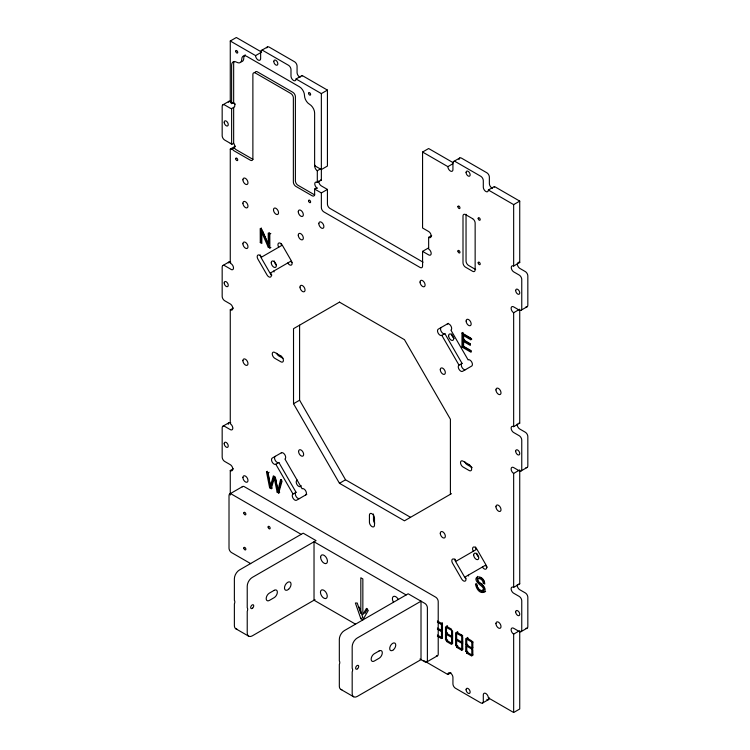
<?xml version="1.0" encoding="UTF-8"?>
<svg xmlns="http://www.w3.org/2000/svg" width="750" height="750" viewBox="0 0 750 750"><rect width="100%" height="100%" fill="white"/><g stroke="black" fill="none" stroke-linecap="round" stroke-linejoin="round"><path stroke-width="1.12" d="M478.528 578.803C479.85 575.737 484.584 580.284 484.275 582.703L483.263 583.294C483.056 577.153 473.053 576.816 479.85 583.256C481.941 584.072 487.556 590.55 482.438 590.091M278.728 488.681L278.906 490.041L281.494 479.484L280.481 480.075L277.894 490.622L275.287 477.028L273.347 475.894L270.413 486.244L268.125 472.838L266.484 471.872L267.497 471.291M274.913 478.969L275.278 477.544A51.703 29.85 60 0 0 275.55 478.941L278.147 491.55L279.694 492.459L278.681 493.041L277.134 492.131L274.537 479.522A51.703 29.85 60 0 1 274.266 478.125L271.256 488.7L269.616 487.734L266.484 471.872M278.681 493.041L282.094 481.022L280.481 480.075M274.069 476.325L271.425 485.653L271.069 483.291M364.875 613.462L367.462 608.981M477.497 576.356L477.075 579L478.697 582.084M485.625 591.581C481.331 593.55 476.616 587.803 476.512 583.659L475.5 584.241C478.622 598.847 493.106 591.516 479.147 582.216M230.269 41.006L236.344 37.5L261.647 52.106L255.572 55.612L230.269 41.006L230.269 102.366A3.581 2.062 60 0 1 231.628 103.603L233.653 102.441L233.653 63.984A7.153 4.134 60 0 1 234.328 61.453M261.375 50.475L267.441 46.969M222.909 104.812L228.984 101.306M230.109 143.175L224.7 140.053A3.581 2.062 60 0 1 222.169 135.675L222.169 106.453A3.581 2.062 60 0 1 224.7 104.991L230.269 108.206A3.581 2.062 60 0 0 231.628 108.534L233.653 107.362A3.581 2.062 60 0 0 233.653 102.441M255.572 55.612A3.581 2.062 60 0 0 258.103 60A3.581 2.062 60 0 0 260.634 58.537L260.634 52.106A3.581 2.062 60 0 1 263.156 50.644L288.459 65.259A3.581 2.062 60 0 1 290.991 69.638L290.991 76.069A3.581 2.062 60 0 0 293.522 80.447A3.581 2.062 60 0 0 296.053 78.984L302.128 75.478L327.431 90.094L327.431 166.059L321.356 169.566L314.625 165.675L314.625 113.072A7.153 4.134 60 0 0 309.562 104.306A7.153 4.134 60 0 1 304.5 95.541A7.153 4.134 60 0 0 299.438 86.775L246.806 56.391A7.153 4.134 60 0 0 241.753 59.316A7.153 4.134 60 0 1 236.691 62.231A7.153 4.134 60 0 0 231.628 65.156L231.628 103.603M230.269 143.269A3.581 2.062 60 0 1 231.628 144.506L233.653 143.344L233.653 107.362M296.053 78.984L321.356 93.6L327.431 90.094M230.269 495.075L230.269 470.503A3.581 2.062 60 0 0 232.8 469.041A3.581 2.062 60 0 0 230.269 464.662L224.7 461.447A3.581 2.062 60 0 1 222.169 457.059L222.169 427.847A3.581 2.062 60 0 1 224.7 426.384L230.269 429.6A3.581 2.062 60 0 0 232.8 428.137A3.581 2.062 60 0 0 230.269 423.759L230.269 309.806A3.581 2.062 60 0 0 232.8 308.344A3.581 2.062 60 0 0 230.269 303.966L224.7 300.75A3.581 2.062 60 0 1 222.169 296.363L222.169 267.15A3.581 2.062 60 0 1 224.7 265.688L230.269 268.903A3.581 2.062 60 0 0 233.503 267.966A3.581 2.062 60 0 0 230.269 263.297L230.269 149.109L235.331 146.184M230.269 149.109A3.581 2.062 60 0 0 232.378 149.016L234.403 147.844A3.581 2.062 60 0 0 233.653 143.344M232.378 149.016A3.581 2.062 60 0 0 234.159 150.881L250.359 160.2A3.581 2.062 60 0 0 252.881 158.737L252.881 74.503A3.581 2.062 60 0 1 255.412 73.041L290.841 93.497A3.581 2.062 60 0 1 293.363 97.875L293.363 182.025A3.581 2.062 60 0 0 295.894 186.403L312.094 195.759A3.581 2.062 60 0 0 314.625 194.297L314.625 189.047L316.641 187.875L317.306 188.259A3.581 2.062 60 0 1 314.775 183.881A3.581 2.062 60 0 1 317.306 182.419L317.306 170.728L320.344 168.975M317.306 182.419L321.356 180.084L321.356 93.6M314.625 189.047L321.356 192.938L327.431 189.431L327.431 204.037A3.581 2.062 60 0 0 329.962 208.425L423.075 262.181M261.778 232.406L262.791 231.825L269.222 246.516L268.209 247.106L261.778 232.406L261.834 243.459L260.287 242.578L260.222 228.516L261.872 229.462L268.303 244.144L269.316 243.553L269.259 232.519M268.303 244.144L268.247 233.1L269.794 233.981L270.806 233.391M260.287 242.578L261.3 241.997L261.234 227.934M222.909 265.509L228.984 262.003M321.356 192.938L321.356 207.544A3.581 2.062 60 0 0 323.888 211.931L420.038 267.441A3.581 2.062 60 0 0 422.569 265.978L422.569 251.372L428.644 254.878A3.581 2.062 60 0 0 431.175 253.416A3.581 2.062 60 0 0 428.644 249.037L428.644 237.347A3.581 2.062 60 0 0 431.175 235.884A3.581 2.062 60 0 0 428.644 231.506L422.569 228L422.569 152.034L428.644 148.528L452.934 162.553M268.209 247.106L269.859 248.044L270.872 247.462M453.675 161.494L459.75 157.988M422.569 152.034L447.872 166.641L452.934 163.716M230.269 309.806L233.306 308.053M447.872 166.641A3.581 2.062 60 0 0 450.403 171.019A3.581 2.062 60 0 0 452.934 169.566L452.934 163.134A3.581 2.062 60 0 1 455.466 161.672L480.769 176.278A3.581 2.062 60 0 1 483.3 180.666L483.3 187.088A3.581 2.062 60 0 0 485.831 191.475A3.581 2.062 60 0 0 488.353 190.013L494.428 186.506L519.731 201.113L519.731 262.519L513.656 266.025A3.581 2.062 60 0 0 511.275 267.562A3.581 2.062 60 0 0 513.656 271.856L519.225 275.072A3.581 2.062 60 0 1 521.756 279.45L521.756 308.634A3.581 2.062 60 0 1 519.272 310.125L513.656 306.881A3.581 2.062 60 0 0 511.134 308.344A3.581 2.062 60 0 0 513.656 312.722L513.656 426.675A3.581 2.062 60 0 0 511.134 428.137A3.581 2.062 60 0 0 513.656 432.516L519.225 435.731A3.581 2.062 60 0 1 521.756 440.119L521.756 469.331A3.581 2.062 60 0 1 519.225 470.794L513.656 467.578A3.581 2.062 60 0 0 511.134 469.041A3.581 2.062 60 0 0 513.656 473.419L513.656 587.372A3.581 2.062 60 0 0 511.134 588.834A3.581 2.062 60 0 0 513.656 593.212L519.225 596.428A3.581 2.062 60 0 1 521.756 600.806L521.756 630.028A3.581 2.062 60 0 1 519.225 631.491L513.656 628.275A3.581 2.062 60 0 0 511.134 629.738A3.581 2.062 60 0 0 513.656 634.116L513.656 712.5L519.731 708.994L519.731 630.609M428.644 237.347L431.681 235.594M422.569 251.372L428.644 247.866M339.553 302.1L293.522 328.678L293.522 403.716L339.469 483.3L404.456 520.819L451.481 493.659M488.353 190.013L513.656 204.619L519.731 201.113M222.909 426.206L228.984 422.7M293.522 403.716L299.597 400.209L299.597 325.172M448.359 323.334L438.253 329.175A3.581 2.062 60 0 0 438.253 333.3A3.581 2.062 60 0 0 441.825 335.372L459 365.119A3.581 2.062 60 0 0 459 369.253A3.581 2.062 60 0 0 462.581 371.316L471.675 366.066A3.581 2.062 60 0 0 471.675 361.941A3.581 2.062 60 0 0 468.094 359.869L450.919 330.122A3.581 2.062 60 0 0 450.919 325.988A3.581 2.062 60 0 0 447.338 323.925M441.825 335.372L444.862 333.619L462.037 363.366A3.581 2.062 60 0 0 462.037 367.5A3.581 2.062 60 0 0 465.619 369.562M470.372 344.278L464.616 340.95L463.603 341.531L463.603 346.312L471.056 350.616L471.056 352.266L461.991 347.034L461.991 333.009L463.003 332.428L463.003 346.453L471.066 351.103M463.603 335.597L464.616 335.006L471.788 339.15L470.775 339.741L463.603 335.597L463.603 339.891L470.316 343.772L470.316 345.413L463.603 341.531M230.269 470.503L233.306 468.75M463.603 339.891L464.616 339.309M513.656 312.722L519.731 309.216M521.034 310.266L527.109 306.759M461.991 347.034L463.003 346.453M281.522 452.719L272.259 458.062A3.581 2.062 60 0 0 272.259 462.197A3.581 2.062 60 0 0 275.831 464.259L293.006 494.016A3.581 2.062 60 0 0 293.006 498.141A3.581 2.062 60 0 0 296.588 500.212L306.806 494.316M275.831 464.259L278.869 462.506L296.044 492.263A3.581 2.062 60 0 0 296.044 496.388A3.581 2.062 60 0 0 299.625 498.459M229.753 493.969L242.606 486.544M268.125 472.838L269.137 472.256M459 365.119L462.037 363.366M269.616 487.734L270.628 487.153L272.269 488.109L271.256 488.7M277.134 492.131L278.147 491.55M293.006 494.016L296.044 492.263M339.469 483.3L345.544 479.794L410.531 517.312M513.656 426.675L519.731 423.169L519.731 310.387M513.656 473.419L519.731 469.913M521.016 470.972L527.091 467.466M315.038 599.616L252.291 635.85A7.153 4.134 -60 0 1 247.228 632.925L247.228 611.372A4.294 2.475 -60 0 0 247.228 607.734L247.228 586.181A7.153 4.134 -60 0 1 252.291 577.416L316.05 540.6L303.197 533.175L239.438 569.991A7.153 4.134 -60 0 0 234.375 578.756L234.375 600.309A4.294 2.475 -60 0 1 234.375 603.947L234.375 625.509A7.153 4.134 -60 0 0 236.906 629.109M360.825 618.694L362.85 619.856L368.278 610.453L366.469 608.362L362.85 614.634L362.85 578.916L360.825 577.791L360.825 613.462L357.206 603.009L355.397 603.009L360.825 618.694L362.85 617.522L359.231 607.069M442.462 622.781L441.45 623.362L441.45 638.55L442.462 637.969L442.462 632.128L437.4 629.203M441.45 624.534L442.462 623.944L442.462 630.956L441.45 631.547M513.656 587.372L519.731 583.866L519.731 471.075M446.503 626.287L451.566 629.203L451.566 644.4L446.503 641.475L446.503 626.287L447.516 625.697M441.45 630.375L442.462 629.794M446.503 627.45L447.516 626.869M447.516 632.709L445.491 633.881L445.491 639.722L452.578 643.809L452.578 630.956L445.491 626.869L445.491 632.709L446.503 632.128M441.45 637.388L442.462 636.797M446.503 634.462L447.516 633.881M445.491 639.722L446.503 639.141M451.566 636.216L452.578 635.634M456.628 633.291L457.641 632.709L457.641 631.538M446.503 641.475L447.516 640.894L447.516 639.722M461.691 636.216L462.703 635.634L456.628 632.128L456.628 647.316L461.691 650.241L462.703 649.659L462.703 636.797L455.616 632.709L455.616 638.55L456.628 637.969M462.703 649.659L455.616 645.562L455.616 639.722L456.628 639.141M451.566 643.228L452.578 642.647M456.628 640.303L457.641 639.722M426.647 662.025L437.475 655.781M455.616 645.562L456.628 644.981M461.691 642.056L462.703 641.475M466.753 639.141L467.766 638.55L467.766 637.388M461.691 643.228L462.703 642.647L455.616 638.55M456.628 647.316L457.641 646.734L457.641 645.562M472.819 642.647L465.741 638.55L465.741 644.4L466.753 643.809M466.753 644.981L467.766 644.4M471.806 642.056L472.819 641.475L472.819 648.488L465.741 644.4M461.691 649.069L462.703 648.488M466.753 646.153L467.766 645.562M465.741 651.413L472.819 655.5L472.819 649.659L465.741 645.562L465.741 651.413L466.753 650.822M471.806 647.906L472.819 647.316M466.753 651.994L467.766 651.413M466.753 653.166L471.806 656.081L471.806 640.894L466.753 637.969L466.753 653.166L467.766 652.575M471.806 654.919L472.819 654.328M513.656 634.116L518.719 631.2M521.016 631.669L527.091 628.162M423.581 660.497L447.872 674.522L450.909 672.769M482.559 703.031L488.625 699.525M475.5 584.241L477.019 584.963C477.712 593.184 489.234 591.628 480.028 584.897C468.9 576.084 483.816 572.85 484.8 584.044L483.263 583.294M232.631 102.553L235.416 104.166M475.65 269.522L468.572 265.434A3.581 2.062 60 0 1 466.041 261.047L466.041 214.303M327.431 189.431L321.356 185.925A3.581 2.062 60 0 1 318.909 180.834M461.991 333.009L470.775 338.081L470.775 339.741M339.469 302.147L404.456 339.666L450.403 419.25L450.403 494.288M282.9 358.303L278.85 355.969A3.581 2.062 60 0 1 276.656 353.241M472.162 467.578L467.1 464.653A3.581 2.062 60 0 1 464.916 461.934M301.172 534.347L231.544 494.147A3.581 2.062 60 0 0 229.012 495.609L229.012 548.194A3.581 2.062 60 0 0 231.544 552.581L250.716 563.653M406.134 594.947L314.025 541.772L314.025 600.206L355.528 624.159M437.4 621.028L442.462 623.944M437.4 622.191L442.462 625.116M437.4 628.041L442.462 630.956M445.491 632.709L452.578 636.797M445.491 633.881L452.578 637.969M455.616 639.722L462.703 643.809M437.4 635.044L442.462 637.969M437.4 636.216L441.45 638.55M513.656 712.5L488.353 697.894A3.581 2.062 60 0 0 485.831 693.506A3.581 2.062 60 0 0 483.3 694.969L483.3 701.4A3.581 2.062 60 0 1 480.769 702.863L455.466 688.247A3.581 2.062 60 0 1 452.934 683.869L452.934 677.438A3.581 2.062 60 0 0 450.403 673.059A3.581 2.062 60 0 0 447.872 674.522M419.944 659.016L424.856 661.856A3.581 2.062 60 0 0 427.387 660.394L427.387 607.8A3.581 2.062 60 0 0 424.856 603.413L408.159 593.775L344.391 630.591A7.153 4.134 -60 0 0 339.328 639.356L339.328 660.909A4.294 2.475 -60 0 1 339.328 664.547L339.328 686.1A7.153 4.134 -60 0 0 341.859 689.7M235.856 628.781L248.709 636.206M340.809 689.381L353.663 696.797M299.597 400.209L345.544 479.794M267.722 472.425L270.628 487.153M269.794 233.981L269.859 248.044M513.656 204.619L513.656 266.025M461.691 635.044L461.691 650.241M373.481 514.041L373.481 519.881A3.581 2.062 60 0 0 374.747 523.144M231.628 108.534L231.628 144.506M393.403 602.072A4.828 2.794 60 0 1 393.403 596.494A4.828 2.794 60 0 1 398.231 599.288M242.203 486.919A3.581 2.062 60 0 1 244.397 486.722L435.684 597.169A3.581 2.062 60 0 1 438.216 601.547L438.216 654.141A3.581 2.062 60 0 1 436.341 655.875M228.244 424.341A3.581 2.062 60 0 1 230.775 422.878M228.328 262.941A3.581 2.062 60 0 1 230.775 262.181M228.328 102.244A3.581 2.062 60 0 1 230.775 101.484M266.794 47.897A3.581 2.062 60 0 1 269.231 47.138L294.534 61.753A3.581 2.062 60 0 1 297.066 66.131L297.066 72.562A3.581 2.062 60 0 0 300.253 77.222M302.128 75.478A3.581 2.062 60 0 1 302.044 76.191M320.7 179.803A3.581 2.062 60 0 1 321.356 180.084M459.009 159.628A3.581 2.062 60 0 1 461.541 158.166L486.844 172.772A3.581 2.062 60 0 1 489.366 177.159L489.366 183.581A3.581 2.062 60 0 0 492.553 188.25M494.428 186.506A3.581 2.062 60 0 1 494.344 187.209M517.659 262.828A3.581 2.062 60 0 0 519.731 268.35L525.3 271.566A3.581 2.062 60 0 1 527.831 275.944L527.831 305.128A3.581 2.062 60 0 1 525.994 306.881M518.531 262.266A3.581 2.062 60 0 1 519.731 262.519M517.284 423.919A3.581 2.062 60 0 0 519.731 429.009L525.3 432.225A3.581 2.062 60 0 1 527.831 436.613L527.831 465.825A3.581 2.062 60 0 1 525.956 467.569M519.075 422.887A3.581 2.062 60 0 1 519.731 423.169M517.284 584.616A3.581 2.062 60 0 0 519.731 589.706L525.3 592.922A3.581 2.062 60 0 1 527.831 597.309L527.831 626.522A3.581 2.062 60 0 1 525.956 628.266M519.075 583.584A3.581 2.062 60 0 1 519.731 583.866M489.366 697.894A3.581 2.062 60 0 1 486.844 699.356M276.169 264.919A3.581 2.062 60 0 1 274.294 261.009M478.594 557.091A3.581 2.062 60 0 1 476.719 553.191M454.181 338.363A3.581 2.062 60 0 1 451.65 333.984M281.344 452.822A3.581 2.062 60 0 1 284.925 454.884A3.581 2.062 60 0 1 284.925 459.019L302.1 488.766A3.581 2.062 60 0 1 305.681 490.828A3.581 2.062 60 0 1 305.681 494.963M278.7 247.219A3.581 2.062 60 0 1 278.7 243.084A3.581 2.062 60 0 1 282.272 245.156L291.366 260.897A3.581 2.062 60 0 1 291.366 265.031A3.581 2.062 60 0 1 287.784 262.959M482.409 567A3.581 2.062 60 0 0 485.981 569.062A3.581 2.062 60 0 0 485.981 564.928L476.897 549.188A3.581 2.062 60 0 0 473.316 547.125A3.581 2.062 60 0 0 473.316 551.259M234.403 147.844A3.581 2.062 60 0 0 236.184 149.709L252.384 159.028A3.581 2.062 60 0 0 253.031 159.309M254.991 72.628A3.581 2.062 60 0 1 257.438 71.878L292.856 92.325A3.581 2.062 60 0 1 295.387 96.712L295.387 180.853A3.581 2.062 60 0 0 297.919 185.241L314.119 194.588A3.581 2.062 60 0 0 314.766 194.869M301.172 485.616A3.581 2.062 60 0 1 297.188 484.875A3.581 2.062 60 0 1 297.469 480.188M281.081 243.778A3.581 2.062 60 0 0 281.737 245.466L261.525 257.137A3.581 2.062 60 0 0 257.944 255.066A3.581 2.062 60 0 0 257.944 259.2L267.028 274.941A3.581 2.062 60 0 0 270.609 277.013A3.581 2.062 60 0 0 270.609 272.878L290.822 261.206A3.581 2.062 60 0 0 291.956 262.622M260.241 254.953A3.581 2.062 60 0 0 260.981 257.447L270.066 273.188A3.581 2.062 60 0 0 271.856 275.081M273.647 271.125A3.581 2.062 60 0 1 274.05 271.959M444.862 333.619A3.581 2.062 60 0 1 441.281 331.547A3.581 2.062 60 0 1 441.281 327.422M278.869 462.506A3.581 2.062 60 0 1 275.287 460.444A3.581 2.062 60 0 1 275.287 456.309M465.825 578.644A3.581 2.062 60 0 1 464.691 577.228L455.597 561.487A3.581 2.062 60 0 1 454.856 558.994M468.263 575.166A3.581 2.062 60 0 1 468.666 576M487.228 567.131A3.581 2.062 60 0 1 485.447 565.247L465.234 576.919A3.581 2.062 60 0 1 465.234 581.044A3.581 2.062 60 0 1 461.653 578.981L452.559 563.241A3.581 2.062 60 0 1 452.559 559.106A3.581 2.062 60 0 1 456.141 561.169L476.353 549.506A3.581 2.062 60 0 1 475.613 547.013M317.306 170.728A3.581 2.062 60 0 1 314.991 165.3M245.259 54.863A7.153 4.134 60 0 0 243.769 58.144A7.153 4.134 60 0 1 241.247 61.744M274.172 590.344L269.372 593.119A4.472 2.578 -60 0 0 266.203 598.594A4.472 2.578 -60 0 0 269.372 600.422L274.172 597.647A4.472 2.578 -60 0 0 277.341 592.172A4.472 2.578 -60 0 0 274.172 590.344M421.012 601.2L357.244 638.006A7.153 4.134 -60 0 0 352.181 646.772L352.181 668.334A4.294 2.475 -60 0 1 352.181 671.972L352.181 693.525A7.153 4.134 -60 0 0 357.244 696.441L421.012 659.634L421.012 601.2M379.134 650.944L374.325 653.719A4.472 2.578 -60 0 0 371.166 659.194A4.472 2.578 -60 0 0 374.325 661.022L379.134 658.247A4.472 2.578 -60 0 0 382.294 652.762A4.472 2.578 -60 0 0 379.134 650.944M472.613 218.681L465.534 214.594A3.581 2.062 60 0 0 463.003 216.056L463.003 262.8A3.581 2.062 60 0 0 465.534 267.188L472.613 271.275A3.581 2.062 60 0 0 475.144 269.812L475.144 223.069A3.581 2.062 60 0 0 472.613 218.681M280.875 355.969L274.8 352.462A3.581 2.062 60 0 0 272.269 353.925A3.581 2.062 60 0 0 274.8 358.303L280.875 361.809A3.581 2.062 60 0 0 283.406 360.356A3.581 2.062 60 0 0 280.875 355.969M469.125 464.653L463.05 461.156A3.581 2.062 60 0 0 460.528 462.609A3.581 2.062 60 0 0 463.05 466.997L469.125 470.503A3.581 2.062 60 0 0 471.656 469.041A3.581 2.062 60 0 0 469.125 464.653M374.494 525.141L374.494 518.128A3.581 2.062 60 0 0 371.962 513.741A3.581 2.062 60 0 0 369.431 515.203L369.431 522.216A3.581 2.062 60 0 0 371.962 526.603A3.581 2.062 60 0 0 374.494 525.141M320.616 557.259A4.828 2.794 60 0 0 325.744 563.634A4.828 2.794 60 0 0 325.744 556.8A4.828 2.794 60 0 0 320.616 557.259M320.447 592.219A4.828 2.794 60 0 0 325.566 598.594A4.828 2.794 60 0 0 325.566 591.769A4.828 2.794 60 0 0 320.447 592.219M243.834 548.053A1.434 0.825 60 0 0 245.353 549.947A1.434 0.825 60 0 0 245.353 547.922A1.434 0.825 60 0 0 243.834 548.053M243.834 513A1.434 0.825 60 0 0 245.353 514.884A1.434 0.825 60 0 0 245.353 512.859A1.434 0.825 60 0 0 243.834 513M268.125 527.025A1.434 0.825 60 0 0 269.644 528.909A1.434 0.825 60 0 0 269.644 526.884A1.434 0.825 60 0 0 268.125 527.025M357.553 668.747A2.147 1.238 -60 0 0 358.228 665.419A2.147 1.238 -60 0 0 355.688 667.669A2.147 1.238 -60 0 0 357.553 668.747M393.506 649.744A4.294 2.475 -60 0 0 394.875 643.097A4.294 2.475 -60 0 0 389.794 647.597A4.294 2.475 -60 0 0 393.506 649.744M224.222 122.672A2.859 1.65 60 0 0 227.522 125.963A2.859 1.65 60 0 0 226.912 121.622A2.859 1.65 60 0 0 224.222 122.672M224.194 443.625A2.859 1.65 60 0 0 227.231 447.403A2.859 1.65 60 0 0 227.231 443.353A2.859 1.65 60 0 0 224.194 443.625M224.194 282.928A2.859 1.65 60 0 0 227.231 286.706A2.859 1.65 60 0 0 227.231 282.656A2.859 1.65 60 0 0 224.194 282.928M273.788 61.463A2.859 1.65 60 0 0 276.825 65.231A2.859 1.65 60 0 0 276.825 61.191A2.859 1.65 60 0 0 273.788 61.463M466.088 172.481A2.859 1.65 60 0 0 469.125 176.259A2.859 1.65 60 0 0 469.125 172.209A2.859 1.65 60 0 0 466.088 172.481M515.681 290.541A2.859 1.65 60 0 0 518.719 294.319A2.859 1.65 60 0 0 518.719 290.269A2.859 1.65 60 0 0 515.681 290.541M515.681 611.916A2.859 1.65 60 0 0 518.719 615.694A2.859 1.65 60 0 0 518.719 611.644A2.859 1.65 60 0 0 515.681 611.916M515.681 451.219A2.859 1.65 60 0 0 518.719 454.997A2.859 1.65 60 0 0 518.719 450.947A2.859 1.65 60 0 0 515.681 451.219M466.088 689.709A2.859 1.65 60 0 0 469.125 693.488A2.859 1.65 60 0 0 469.125 689.438A2.859 1.65 60 0 0 466.088 689.709M440.278 369.703A3.581 2.062 60 0 0 444.075 374.419A3.581 2.062 60 0 0 444.075 369.366A3.581 2.062 60 0 0 440.278 369.703M440.278 533.316A3.581 2.062 60 0 0 444.075 538.041A3.581 2.062 60 0 0 444.075 532.978A3.581 2.062 60 0 0 440.278 533.316M299.991 287.119A3.581 2.062 60 0 0 303.788 291.834A3.581 2.062 60 0 0 303.788 286.772A3.581 2.062 60 0 0 299.991 287.119M298.584 451.509A3.581 2.062 60 0 0 302.381 456.234A3.581 2.062 60 0 0 302.381 451.172A3.581 2.062 60 0 0 298.584 451.509M235.716 158.728A1.434 0.825 60 0 0 237.225 160.612A1.434 0.825 60 0 0 237.225 158.588A1.434 0.825 60 0 0 235.716 158.728M308.588 200.803A1.434 0.825 60 0 0 310.106 202.688A1.434 0.825 60 0 0 310.106 200.662A1.434 0.825 60 0 0 308.588 200.803M298.266 211.781A3.581 2.062 60 0 0 302.062 216.506A3.581 2.062 60 0 0 302.062 211.444A3.581 2.062 60 0 0 298.266 211.781M298.266 235.153A3.581 2.062 60 0 0 302.062 239.878A3.581 2.062 60 0 0 302.062 234.816A3.581 2.062 60 0 0 298.266 235.153M242.916 179.822A3.581 2.062 60 0 0 246.713 184.547A3.581 2.062 60 0 0 246.713 179.484A3.581 2.062 60 0 0 242.916 179.822M242.916 203.203A3.581 2.062 60 0 0 246.713 207.919A3.581 2.062 60 0 0 246.713 202.866A3.581 2.062 60 0 0 242.916 203.203M495.947 389.897A3.581 2.062 60 0 0 499.744 394.622A3.581 2.062 60 0 0 499.744 389.559A3.581 2.062 60 0 0 495.947 389.897M242.916 360.684A3.581 2.062 60 0 0 246.713 365.409A3.581 2.062 60 0 0 246.713 360.347A3.581 2.062 60 0 0 242.916 360.684M242.916 243.816A3.581 2.062 60 0 0 246.713 248.541A3.581 2.062 60 0 0 246.713 243.478A3.581 2.062 60 0 0 242.916 243.816M495.947 506.766A3.581 2.062 60 0 0 499.744 511.491A3.581 2.062 60 0 0 499.744 506.428A3.581 2.062 60 0 0 495.947 506.766M420.038 282.084A3.581 2.062 60 0 0 423.834 286.809A3.581 2.062 60 0 0 423.834 281.747A3.581 2.062 60 0 0 420.038 282.084M242.916 477.553A3.581 2.062 60 0 0 246.713 482.278A3.581 2.062 60 0 0 246.713 477.216A3.581 2.062 60 0 0 242.916 477.553M318.825 223.65A3.581 2.062 60 0 0 322.622 228.375A3.581 2.062 60 0 0 322.622 223.312A3.581 2.062 60 0 0 318.825 223.65M495.947 623.644A3.581 2.062 60 0 0 499.744 628.359A3.581 2.062 60 0 0 499.744 623.297A3.581 2.062 60 0 0 495.947 623.644M457.941 251.119A1.434 0.825 60 0 0 459.459 253.003A1.434 0.825 60 0 0 459.459 250.978A1.434 0.825 60 0 0 457.941 251.119M457.941 206.7A1.434 0.825 60 0 0 459.459 208.594A1.434 0.825 60 0 0 459.459 206.569A1.434 0.825 60 0 0 457.941 206.7M478.181 262.8A1.434 0.825 60 0 0 479.7 264.694A1.434 0.825 60 0 0 479.7 262.669A1.434 0.825 60 0 0 478.181 262.8M478.181 218.391A1.434 0.825 60 0 0 479.7 220.284A1.434 0.825 60 0 0 479.7 218.259A1.434 0.825 60 0 0 478.181 218.391M466.125 321.047A3.581 2.062 60 0 0 469.913 325.763A3.581 2.062 60 0 0 469.913 320.709A3.581 2.062 60 0 0 466.125 321.047M273.478 209.822A3.581 2.062 60 0 0 277.275 214.547A3.581 2.062 60 0 0 277.275 209.484A3.581 2.062 60 0 0 273.478 209.822M235.716 51.206A1.434 0.825 60 0 0 237.234 53.1A1.434 0.825 60 0 0 237.234 51.075A1.434 0.825 60 0 0 235.716 51.206M308.588 93.281A1.434 0.825 60 0 0 310.106 95.175A1.434 0.825 60 0 0 310.106 93.15A1.434 0.825 60 0 0 308.588 93.281M448.612 335.738A3.581 2.062 60 0 0 452.409 340.463A3.581 2.062 60 0 0 452.409 335.4A3.581 2.062 60 0 0 448.612 335.738M473.681 554.944A3.581 2.062 60 0 0 477.478 559.659A3.581 2.062 60 0 0 477.478 554.597A3.581 2.062 60 0 0 473.681 554.944M271.256 262.762A3.581 2.062 60 0 0 275.053 267.488A3.581 2.062 60 0 0 275.053 262.425A3.581 2.062 60 0 0 271.256 262.762M288.619 589.256A4.65 2.681 -60 0 0 290.091 582.056A4.65 2.681 -60 0 0 284.587 586.931A4.65 2.681 -60 0 0 288.619 589.256M252.591 608.147A2.147 1.238 -60 0 0 253.275 604.819A2.147 1.238 -60 0 0 250.734 607.078A2.147 1.238 -60 0 0 252.591 608.147"/></g></svg>
